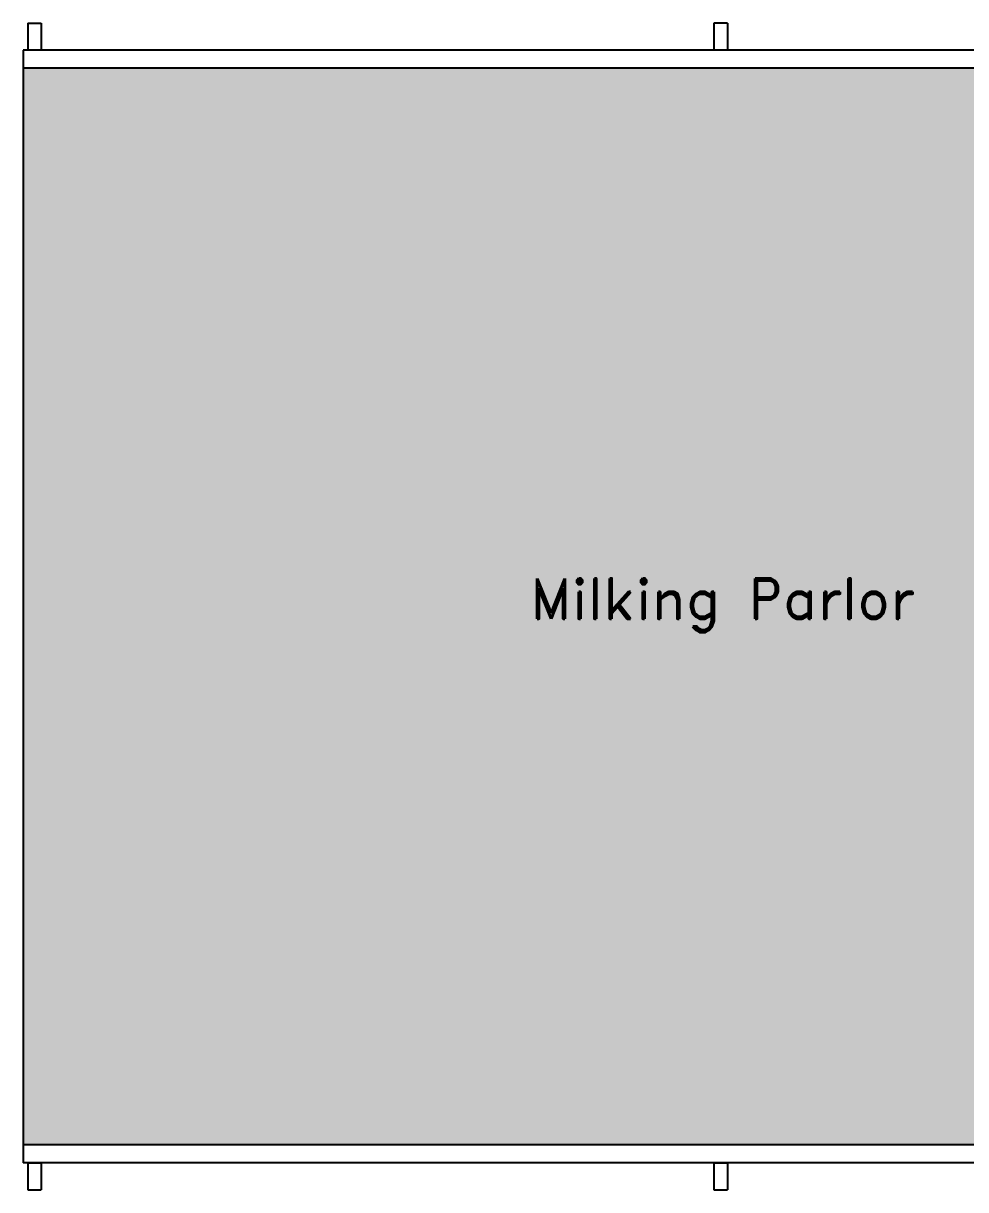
# Model space of a CAD drawing. Header units: inches. Extents: x 0 to 2023, y -332 to 1607.
# Drawn here: x 0 to 420, y 802 to 1322 of the extents above; entities that cross this region are included whole.
import ezdxf
from ezdxf.enums import TextEntityAlignment as Align

# ---------------------------------------------------------------- set-up
doc = ezdxf.new("R2010")
doc.units = ezdxf.units.IN
doc.header["$LTSCALE"] = 100
doc.header["$MEASUREMENT"] = 0
for name, color, linetype in [('A-COLS', 5, 'CONTINUOUS'), ('A-FLOR', 3, 'CONTINUOUS'), ('A-IDEN-TEXT', 4, 'CONTINUOUS'), ('A-WALL', 5, 'CONTINUOUS'), ('Rooms-Category-Color', 7, 'CONTINUOUS'), ('Rooms-College-Color', 7, 'CONTINUOUS'), ('Rooms-Department-Color', 7, 'CONTINUOUS'), ('Rooms-Division-Color', 7, 'CONTINUOUS')]:
    doc.layers.add(name, color=color, linetype=linetype)
doc.styles.add('TEXT', font='ROMAND')

msp = doc.modelspace()

# ---------------------------------------------------------------- hatches: boundary and pattern name
at = {"layer": 'Rooms-Category-Color', "true_color": 0xe3f498}
msp.add_hatch(color=61, dxfattribs=at).paths.add_polyline_path([(0, 1302), (1106, 1302), (1106, 822), (0, 822)])
at = {"layer": 'Rooms-College-Color', "true_color": 0xe3c5e1}
msp.add_hatch(color=254, dxfattribs=at).paths.add_polyline_path([(0, 1302), (1106, 1302), (1106, 822), (0, 822)])
at = {"layer": 'Rooms-Department-Color', "true_color": 0xe3c5e1}
msp.add_hatch(color=254, dxfattribs=at).paths.add_polyline_path([(0, 1302), (1106, 1302), (1106, 822), (0, 822)])
at = {"layer": 'Rooms-Division-Color', "true_color": 0xe3c5e1}
msp.add_hatch(color=254, dxfattribs=at).paths.add_polyline_path([(0, 1302), (1106, 1302), (1106, 822), (0, 822)])

# ---------------------------------------------------------------- linework, layer by layer
at = {"layer": 'A-COLS', "linetype": 'Continuous'}
for p, q in [((2, 1322), (2, 1310)), ((8, 1322), (8, 1310)), ((314, 1322), (308, 1322)), ((308, 1322), (308, 1310)), ((314, 1322), (314, 1310)), ((2, 814), (2, 802)), ((8, 814), (8, 802)), ((308, 814), (308, 802)), ((314, 814), (314, 802)), ((308, 802), (314, 802))]:
    msp.add_line(p, q, dxfattribs=at)
at = {"layer": 'A-COLS'}
for p, q in [((2, 1322), (8, 1322)), ((8, 1310), (2, 1310)), ((314, 1310), (308, 1310)), ((2, 814), (8, 814)), ((308, 814), (314, 814)), ((2, 802), (8, 802))]:
    msp.add_line(p, q, dxfattribs=at)
at = {"layer": 'A-FLOR', "linetype": 'Continuous'}
msp.add_line((0, 1310), (0, 814), dxfattribs=at)
at = {"layer": 'A-WALL', "linetype": 'Continuous'}
for p, q in [((0, 1310), (0, 1302)), ((1114, 1310), (0, 1310)), ((1106, 1302), (0, 1302)), ((1106, 822), (0, 822)), ((0, 822), (0, 814)), ((1114, 814), (0, 814))]:
    msp.add_line(p, q, dxfattribs=at)

# ---------------------------------------------------------------- texts
at = {"layer": 'A-IDEN-TEXT', "style": 'TEXT'}
msp.add_text('Milking Parlor', height=18, dxfattribs=at).set_placement((311.73, 1062.52), align=Align.MIDDLE)

doc.saveas('drawing.dxf')
